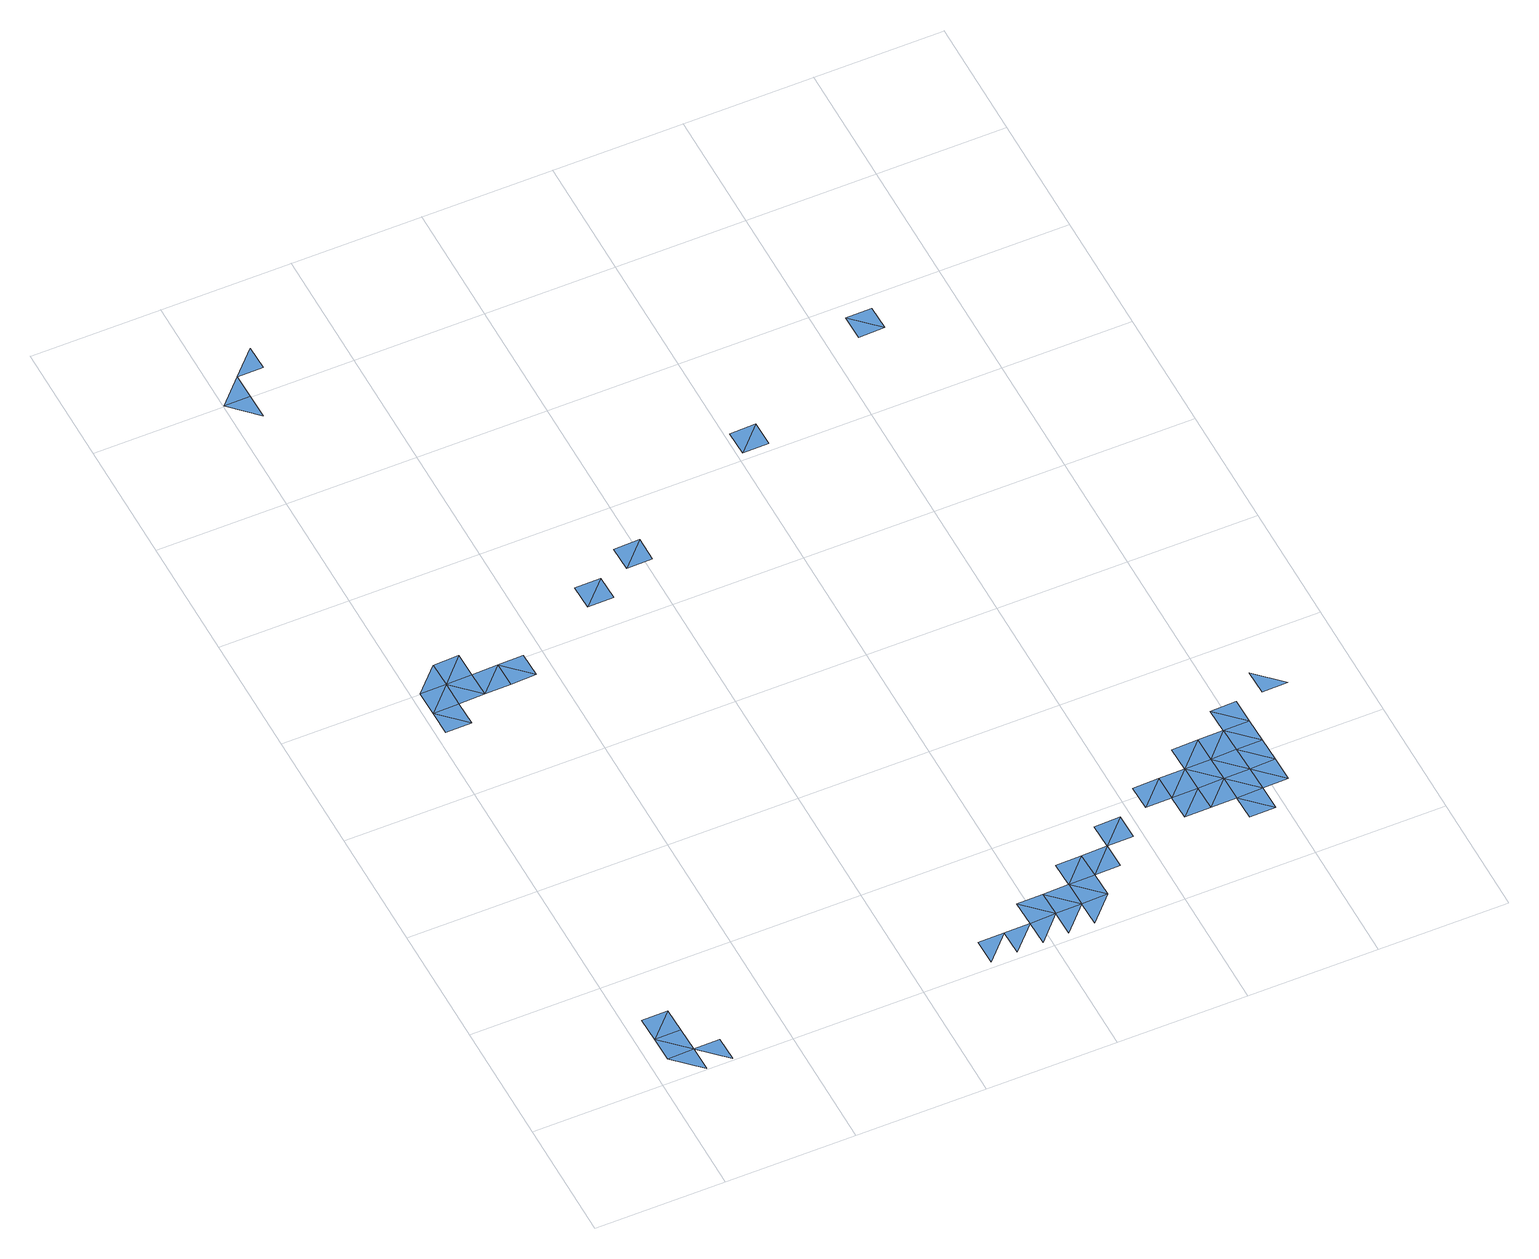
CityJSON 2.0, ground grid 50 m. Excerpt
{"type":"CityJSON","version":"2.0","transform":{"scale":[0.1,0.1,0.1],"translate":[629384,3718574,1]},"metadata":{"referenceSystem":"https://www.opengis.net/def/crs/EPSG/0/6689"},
"CityObjects":{
"waterbody1":{"type":"WaterBody","attributes":{"name":"福岡県津波浸水想定図","class":"1140","function":"2","WaterBodyTsunamiRiskAttribute.description":"1","WaterBodyTsunamiRiskAttribute.rank":"2"},"geometry":[{"type":"MultiSurface","lod":"1","boundaries":[[[0,1,2]],[[0,3,1]],[[4,5,6]],[[4,6,7]],[[7,8,4]],[[8,9,4]],[[8,10,9]],[[11,10,8]],[[12,13,14]],[[15,16,17]],[[18,16,15]],[[19,20,13]],[[20,21,22]],[[21,23,22]],[[24,25,26]],[[24,27,25]],[[28,29,30]],[[29,28,31]],[[32,33,34]],[[32,35,33]],[[36,37,38]]]}]},
"waterbody2":{"type":"WaterBody","attributes":{"name":"福岡県津波浸水想定図","class":"1140","function":"2","WaterBodyTsunamiRiskAttribute.description":"1","WaterBodyTsunamiRiskAttribute.rank":"1"},"geometry":[{"type":"MultiSurface","lod":"1","boundaries":[[[2,39,0]],[[40,5,4]],[[4,41,40]],[[4,9,41]],[[42,43,44]],[[45,42,44]],[[46,45,47]],[[48,21,20]],[[49,21,50]],[[51,52,53]],[[54,52,51]],[[23,21,49]],[[24,23,49]],[[55,49,56]],[[55,24,49]],[[27,24,55]],[[27,57,25]],[[58,57,27]],[[57,59,60]],[[57,61,59]],[[62,63,64]],[[63,65,64]],[[66,67,65]],[[68,67,66]],[[69,70,71]],[[72,70,69]],[[65,28,64]],[[67,28,65]],[[68,73,67]],[[74,73,68]],[[28,67,73]],[[28,73,31]],[[74,75,76]],[[77,73,74]],[[73,78,31]],[[74,76,77]],[[77,78,73]],[[31,78,79]],[[29,31,34]],[[80,78,77]],[[31,79,34]],[[78,81,79]],[[80,81,78]],[[34,79,82]],[[79,81,82]],[[82,32,34]],[[83,84,85]],[[85,84,86]]]}]},
"waterbody3":{"type":"WaterBody","attributes":{"name":"福岡県津波浸水想定図","class":"1140","function":"2","WaterBodyTsunamiRiskAttribute.description":"1","WaterBodyTsunamiRiskAttribute.rank":"3"},"geometry":[{"type":"MultiSurface","lod":"1","boundaries":[[[1,87,88]],[[1,3,87]],[[0,89,90]],[[91,6,92]],[[7,6,91]],[[11,93,10]],[[93,94,10]]]}]}
},
"vertices":[
[169,104,7],[67,202,7],[69,102,7],[167,204,7],[133,2003,7],[33,2001,7],[35,1901,7],[134,1903,7],[234,1905,7],[233,2005,7],[332,2007,7],[334,1907,7],[1271,25,7],[1369,127,7],[1269,125,7],[730,2115,7],[828,2217,7],[728,2215,7],[830,2117,7],[1371,27,7],[1469,129,7],[1569,131,7],[1467,229,7],[1567,231,7],[1667,233,7],[1765,335,7],[1665,333,7],[1767,235,7],[2261,544,7],[2359,646,7],[2259,644,7],[2361,546,7],[2559,650,7],[2457,748,7],[2459,648,7],[2557,750,7],[2657,752,7],[2757,754,7],[2655,852,7],
[171,4,7],[131,2103,7],[231,2105,7],[4,3501,7],[105,3403,6],[104,3503,8],[102,3603,8],[200,3705,8],[202,3605,8],[1471,29,7],[1669,133,7],[1571,31,7],[928,2219,7],[1027,2321,7],[926,2319,7],[1028,2221,7],[1769,135,7],[1671,33,7],[1865,337,7],[1867,237,7],[1963,439,7],[1863,437,7],[1965,339,7],[2061,541,7],[2063,441,7],[2161,543,7],[2163,443,7],[2165,343,7],[2263,444,7],[2265,344,7],[1522,2530,7],[1621,2632,7],[1520,2630,7],[1622,2532,7],[2363,446,7],[2365,346,7],[2367,246,7],[2467,248,7],[2465,348,7],[2463,448,7],[2461,548,7],[2565,350,7],[2563,450,7],[2561,550,7],[2116,2842,7],[2216,2844,7],[2115,2942,7],[2215,2944,7],
[165,304,7],[65,302,7],[271,6,7],[269,106,7],[136,1803,7],[36,1802,7],[434,1909,7],[432,2009,7]
]}
